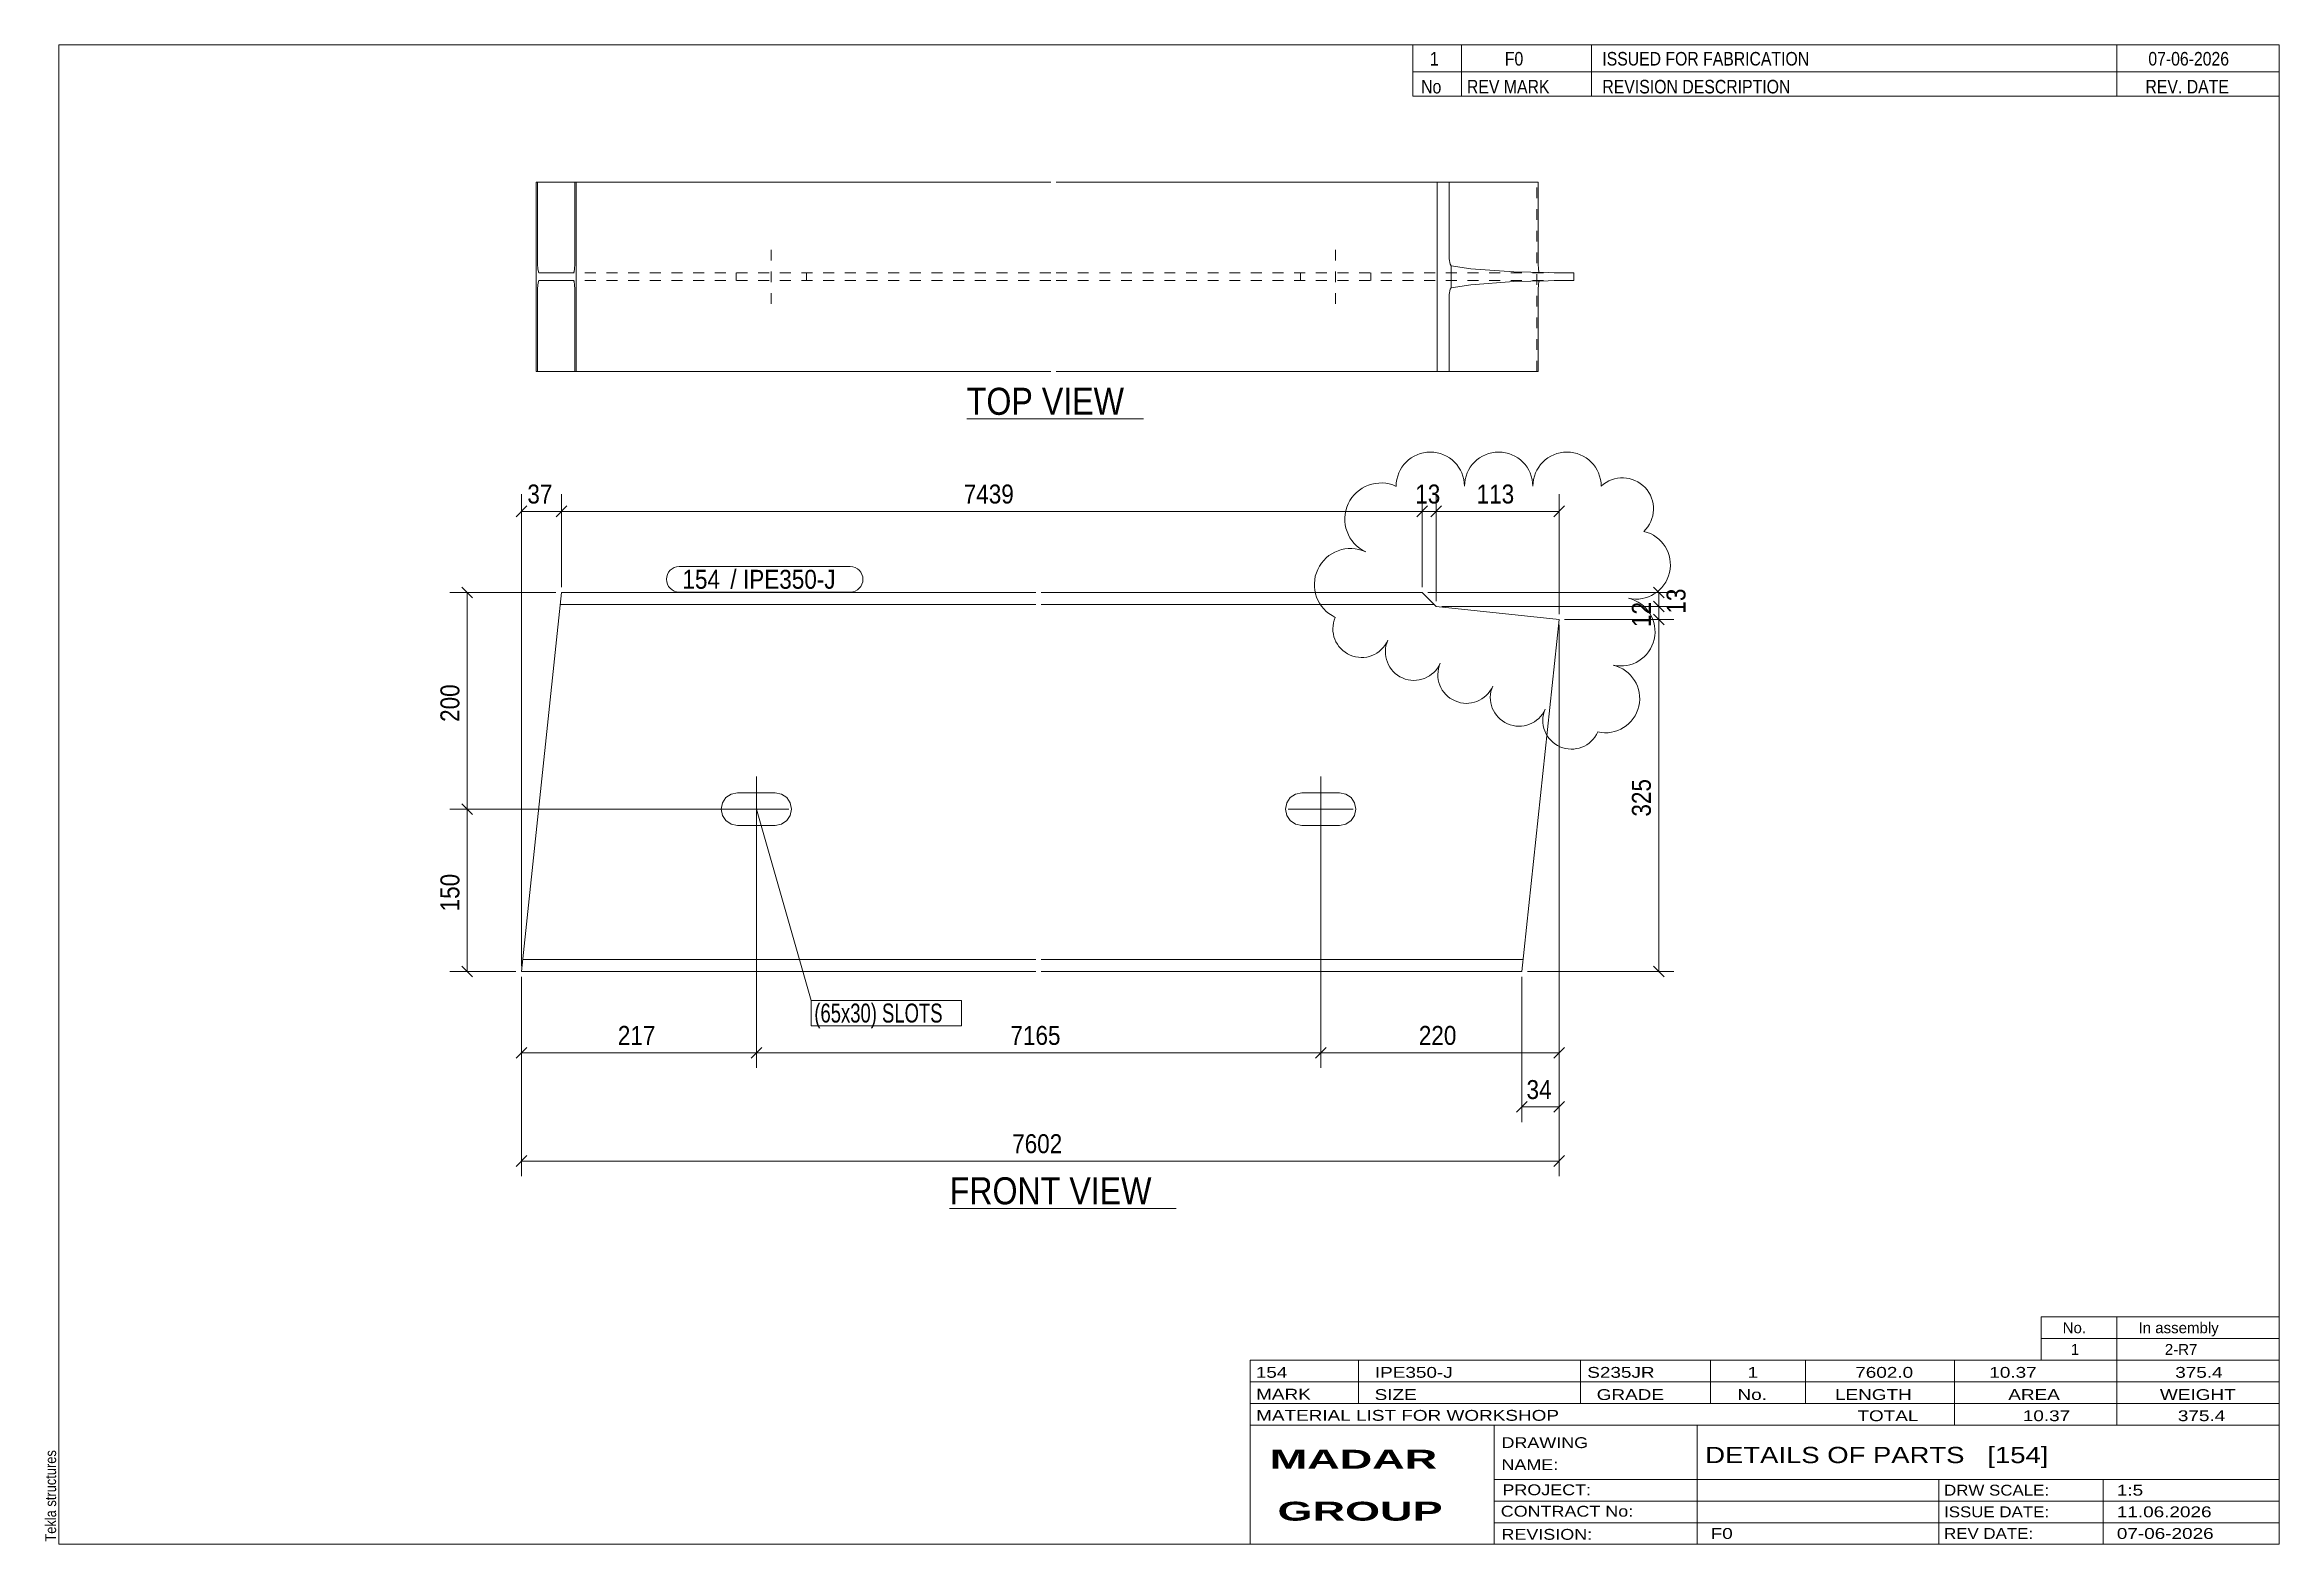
# Model space of a CAD drawing. Header units: millimetres. Extents: x 2 to 415, y 5 to 282.
import ezdxf

# ---------------------------------------------------------------- set-up
doc = ezdxf.new("R2010")
doc.units = ezdxf.units.MM
doc.linetypes.add('XKITLINE00', pattern=[0])
doc.linetypes.add('XKITLINE02', pattern=[4, 2, -2])
for name, color, linetype, lineweight in [('Bolt', 3, 'Continuous', 0), ('BoltMark', 7, 'Continuous', 0), ('Dimensions', 7, 'Continuous', 0), ('DrawingSheet', 5, 'Continuous', 0), ('GraphicObject', 6, 'Continuous', 0), ('OtherObjectType', 7, 'Continuous', 0), ('Part', 2, 'Continuous', 0), ('PartMark', 7, 'Continuous', 0)]:
    doc.layers.add(name, color=color, linetype=linetype, lineweight=lineweight)
doc.styles.add('ARIAL', font='ARIAL.TTF')
doc.styles.add('ARIAL_BOLD', font='ARIALBD.TTF')
doc.styles.add('ARIAL_NARROW', font='ARIALN.TTF')

# ---------------------------------------------------------------- blocks, each defined once
blk = doc.blocks.new('*A1')
at = {"layer": 'Bolt', "color": 3, "linetype": 'XKITLINE00', "lineweight": 0}
for p, q in [((133.8, 134.8), (133.8, 146.8)), ((238, 134.8), (238, 146.8)), ((127.3, 140.8), (127.53, 141.95)), ((127.53, 139.65), (127.3, 140.8)), ((127.3, 140.8), (127.3, 140.8)), ((127.53, 141.95), (128.18, 142.92)), ((127.8, 140.8), (139.8, 140.8)), ((128.18, 142.92), (129.15, 143.57)), ((129.15, 143.57), (130.3, 143.8)), ((130.3, 143.8), (137.3, 143.8)), ((137.3, 143.8), (138.45, 143.57)), ((138.45, 143.57), (139.42, 142.92)), ((139.42, 142.92), (140.07, 141.95)), ((140.07, 141.95), (140.3, 140.8)), ((140.3, 140.8), (140.07, 139.65)), ((140.3, 140.8), (140.3, 140.8)), ((231.5, 140.8), (231.73, 141.95)), ((231.73, 139.65), (231.5, 140.8)), ((231.5, 140.8), (231.5, 140.8)), ((231.73, 141.95), (232.38, 142.92)), ((232, 140.8), (244, 140.8)), ((232.38, 142.92), (233.35, 143.57)), ((233.35, 143.57), (234.5, 143.8)), ((234.5, 143.8), (241.5, 143.8)), ((241.5, 143.8), (242.65, 143.57)), ((242.65, 143.57), (243.62, 142.92)), ((243.62, 142.92), (244.27, 141.95)), ((244.27, 141.95), (244.5, 140.8)), ((244.5, 140.8), (244.27, 139.65)), ((244.5, 140.8), (244.5, 140.8)), ((128.18, 138.68), (127.53, 139.65)), ((129.15, 138.03), (128.18, 138.68)), ((130.3, 137.8), (129.15, 138.03)), ((137.3, 137.8), (130.3, 137.8)), ((138.45, 138.03), (137.3, 137.8)), ((139.42, 138.68), (138.45, 138.03)), ((140.07, 139.65), (139.42, 138.68)), ((232.38, 138.68), (231.73, 139.65)), ((233.35, 138.03), (232.38, 138.68)), ((234.5, 137.8), (233.35, 138.03)), ((241.5, 137.8), (234.5, 137.8)), ((242.65, 138.03), (241.5, 137.8)), ((243.62, 138.68), (242.65, 138.03)), ((244.27, 139.65), (243.62, 138.68))]:
    blk.add_line(p, q, dxfattribs=at)
blk = doc.blocks.new('*A2')
at = {"layer": 'Part', "color": 2, "linetype": 'XKITLINE00', "lineweight": 0}
for p, q in [((97.8, 180.8), (90.41, 110.8)), ((185.4, 178.6), (97.57, 178.6)), ((97.8, 180.8), (185.4, 180.8)), ((186.4, 180.8), (256.76, 180.8)), ((258.96, 178.6), (186.4, 178.6)), ((258.96, 178.6), (256.76, 180.8)), ((259.34, 178.22), (258.96, 178.6)), ((282.02, 175.83), (259.34, 178.22)), ((282.02, 175.83), (275.16, 110.8)), ((185.4, 113), (90.65, 113)), ((275.4, 113), (186.4, 113)), ((185.4, 110.8), (90.41, 110.8)), ((275.16, 110.8), (186.4, 110.8))]:
    blk.add_line(p, q, dxfattribs=at)
at = {"layer": 'Part', "color": 7, "linetype": 'XKITLINE02', "lineweight": 0}
for p, q in [((185.4, 180.8), (97.8, 180.8)), ((256.76, 180.79), (186.4, 180.79)), ((256.76, 180.8), (256.76, 180.79)), ((258.96, 178.6), (256.76, 180.79))]:
    blk.add_line(p, q, dxfattribs=at)
blk = doc.blocks.new('*A3')
at = {"layer": 'Bolt', "color": 3, "linetype": 'XKITLINE02', "lineweight": 0}
for p, q in [((136.54, 234.13), (136.54, 244.13)), ((240.74, 234.13), (240.74, 244.13)), ((130.04, 239.83), (130.04, 238.43)), ((143.04, 239.83), (143.04, 238.43)), ((234.24, 239.83), (234.24, 238.43)), ((247.24, 239.83), (247.24, 238.43))]:
    blk.add_line(p, q, dxfattribs=at)
blk = doc.blocks.new('*A4')
at = {"layer": 'Part', "color": 2, "linetype": 'XKITLINE00', "lineweight": 0}
for p, q in [((93.15, 256.63), (93.15, 221.63)), ((188.14, 256.63), (93.15, 256.63)), ((93.38, 242.43), (93.38, 256.63)), ((100.3, 242.43), (100.3, 256.63)), ((100.53, 221.63), (100.53, 256.63)), ((278.13, 256.63), (189.14, 256.63)), ((259.5, 221.63), (259.5, 256.63)), ((261.7, 242.43), (261.7, 256.63)), ((278.13, 242.43), (278.13, 256.63)), ((93.4, 241.43), (93.38, 242.43)), ((93.46, 240.59), (93.4, 241.43)), ((93.55, 240.02), (93.46, 240.59)), ((93.66, 239.83), (93.55, 240.02)), ((100.03, 239.83), (93.66, 239.83)), ((100.13, 240.02), (100.03, 239.83)), ((100.22, 240.59), (100.13, 240.02)), ((100.28, 241.43), (100.22, 240.59)), ((100.3, 242.43), (100.28, 241.43)), ((261.89, 241.43), (261.7, 242.43)), ((262.08, 241.16), (261.89, 241.43)), ((262.08, 237.09), (262.08, 241.16)), ((265.7, 240.59), (262.08, 241.16)), ((273.69, 240.02), (265.7, 240.59)), ((283.13, 239.83), (273.69, 240.02)), ((278.13, 242.43), (278.15, 241.43)), ((278.15, 241.43), (278.21, 240.59)), ((278.21, 240.59), (278.3, 240.02)), ((278.35, 239.93), (278.3, 240.02)), ((284.76, 239.83), (283.13, 239.83)), ((284.76, 238.43), (284.76, 239.83)), ((93.38, 235.83), (93.4, 236.82)), ((93.38, 221.63), (93.38, 235.83)), ((93.4, 236.82), (93.46, 237.66)), ((93.46, 237.66), (93.55, 238.23)), ((93.55, 238.23), (93.66, 238.43)), ((100.03, 238.43), (93.66, 238.43)), ((100.03, 238.43), (100.13, 238.23)), ((100.13, 238.23), (100.22, 237.66)), ((100.22, 237.66), (100.28, 236.82)), ((100.28, 236.82), (100.3, 235.83)), ((100.3, 221.63), (100.3, 235.83)), ((261.7, 235.83), (261.89, 236.82)), ((261.7, 221.63), (261.7, 235.83)), ((261.89, 236.82), (262.08, 237.09)), ((262.08, 237.09), (265.7, 237.66)), ((265.7, 237.66), (273.69, 238.23)), ((273.69, 238.23), (283.13, 238.43)), ((278.15, 236.82), (278.13, 235.83)), ((278.13, 235.83), (278.13, 221.63)), ((278.21, 237.66), (278.15, 236.82)), ((278.3, 238.23), (278.21, 237.66)), ((278.3, 238.23), (278.35, 238.33)), ((284.76, 238.43), (283.13, 238.43)), ((93.15, 221.63), (188.14, 221.63)), ((189.14, 221.63), (259.5, 221.63)), ((278.13, 221.63), (259.5, 221.63))]:
    blk.add_line(p, q, dxfattribs=at)
at = {"layer": 'Part', "color": 7, "linetype": 'XKITLINE02', "lineweight": 0}
for p, q in [((277.9, 221.63), (277.9, 256.63)), ((188.14, 239.83), (100.03, 239.83)), ((283.13, 239.83), (189.14, 239.83)), ((278.41, 239.83), (278.35, 239.93)), ((188.14, 238.43), (100.03, 238.43)), ((283.13, 238.43), (189.14, 238.43)), ((278.35, 238.33), (278.41, 238.43)), ((278.13, 221.63), (277.9, 221.63))]:
    blk.add_line(p, q, dxfattribs=at)
blk = doc.blocks.new('*A5')
at = {"layer": 'GraphicObject', "color": 3, "linetype": 'XKITLINE00', "lineweight": 0}
for centre, radius, start, end in [((258.24, 200.43), 6.31, 0, 180), ((270.86, 200.43), 6.31, 0, 180), ((283.48, 200.43), 6.31, 0, 180), ((249.12, 194.37), 6.67, 65.1143, 245.1143), ((293.72, 196.26), 5.73, 313.3174, 133.3174), ((296.24, 185.92), 6.33, 257.0697, 77.0697), ((243.5, 182.27), 6.67, 65.1143, 245.1143), ((293.4, 173.57), 6.33, 257.0697, 77.0697), ((245.54, 174.1), 5.29, 156.4043, 336.4043), ((255.23, 169.87), 5.29, 156.4043, 336.4043), ((264.92, 165.63), 5.29, 156.4043, 336.4043), ((290.57, 161.22), 6.33, 257.0697, 77.0697), ((274.61, 161.4), 5.29, 156.4043, 336.4043), ((284.3, 157.17), 5.29, 156.4043, 336.4043)]:
    blk.add_arc(centre, radius, start, end, dxfattribs=at)
blk = doc.blocks.new('*A6')
at = {"layer": 'DrawingSheet', "color": 5, "linetype": 'XKITLINE00', "lineweight": 0}
for p, q in [((415, 282), (5, 282)), ((5, 282), (5, 5)), ((415, 5), (415, 282)), ((5, 5), (415, 5))]:
    blk.add_line(p, q, dxfattribs=at)
at = {"layer": 'DrawingSheet', "color": 5, "style": 'ARIAL', "width": 0.85}
blk.add_text('Tekla structures', height=2, rotation=90, dxfattribs=at).set_placement((4.5, 5.5))
blk = doc.blocks.new('*A7')
at = {"layer": 'OtherObjectType', "color": 7, "linetype": 'XKITLINE00', "lineweight": 0}
for p, q in [((371, 47), (415, 47)), ((371, 43), (371, 47)), ((385, 43), (385, 47)), ((415, 43), (415, 47)), ((371, 43), (415, 43)), ((371, 39), (371, 43)), ((385, 39), (385, 43)), ((415, 39), (415, 43)), ((371, 39), (415, 39))]:
    blk.add_line(p, q, dxfattribs=at)
at = {"layer": 'OtherObjectType', "color": 7, "style": 'ARIAL_NARROW', "width": 1.211571}
for s, p in [('No.', (375, 44)), ('In assembly', (389, 44)), ('1', (376.5, 40)), ('2-R7', (393.86, 40))]:
    blk.add_text(s, height=2, dxfattribs=at).set_placement(p)
blk = doc.blocks.new('*A8')
at = {"layer": 'OtherObjectType', "color": 7, "linetype": 'XKITLINE00', "lineweight": 0}
for p, q in [((255, 282), (415, 282)), ((415, 282), (255, 282)), ((255, 282), (255, 277)), ((264, 282), (264, 277)), ((288, 282), (288, 277)), ((385, 282), (385, 277)), ((415, 282), (415, 277)), ((255, 277), (415, 277)), ((255, 277), (255, 272.5)), ((255, 277), (415, 277)), ((264, 277), (264, 272.5)), ((288, 277), (288, 272.5)), ((385, 277), (385, 272.5)), ((415, 277), (415, 272.5)), ((415, 272.5), (255, 272.5))]:
    blk.add_line(p, q, dxfattribs=at)
at = {"layer": 'OtherObjectType', "color": 7, "style": 'ARIAL_NARROW'}
for s, width, p in [('1', 1.017001, (258.16, 278.15)), ('F0', 1.017001, (272, 278.15)), ('ISSUED FOR FABRICATION', 1.017001, (290, 278.15)), ('07-06-2026', 1.017001, (390.82, 278.15)), ('No', 1.02, (256.54, 273)), ('REV MARK', 1.02, (265, 273)), ('REVISION DESCRIPTION', 1.02, (290, 273)), ('REV. DATE', 1.02, (390.28, 273))]:
    blk.add_text(s, height=2.5, dxfattribs=dict(at, width=width)).set_placement(p)
blk = doc.blocks.new('*A9')
at = {"layer": 'OtherObjectType', "color": 7, "linetype": 'XKITLINE00', "lineweight": 0}
for p, q in [((225, 39), (415, 39)), ((225, 39), (225, 35)), ((225, 39), (415, 39)), ((245, 35), (245, 39)), ((286, 35), (286, 39)), ((310, 35), (310, 39)), ((327.5, 35), (327.5, 39)), ((355, 35), (355, 39)), ((385, 35), (385, 39)), ((415, 35), (415, 39)), ((225, 35), (415, 35)), ((225, 35), (225, 5)), ((225, 35), (415, 35)), ((245, 31), (245, 35)), ((286, 31), (286, 35)), ((310, 31), (310, 35)), ((327.5, 31), (327.5, 35)), ((355, 31), (355, 35)), ((385, 31), (385, 35)), ((415, 31), (415, 35)), ((225, 31), (415, 31)), ((355, 27), (355, 31)), ((385, 27), (385, 31)), ((415, 27), (415, 31)), ((225, 27), (415, 27)), ((270, 21), (270, 27)), ((307.5, 17), (307.5, 27)), ((415, 21), (415, 27)), ((270, 21), (270, 5)), ((415, 17), (415, 21)), ((270, 17), (415, 17)), ((307.5, 5), (307.5, 17)), ((352.16, 13), (352.16, 17)), ((382.5, 5), (382.5, 17)), ((415, 13), (415, 17)), ((270, 13), (415, 13)), ((352.16, 5), (352.16, 13)), ((415, 9), (415, 13)), ((270, 9), (415, 9)), ((415, 5), (415, 9)), ((225, 5), (415, 5)), ((262.5, 5), (415, 5))]:
    blk.add_line(p, q, dxfattribs=at)
at = {"layer": 'OtherObjectType', "color": 7, "style": 'ARIAL_NARROW'}
for s, height, width, p in [('154', 2, 1.525501, (226.01, 35.76)), ('IPE350-J', 2, 1.525501, (248, 35.76)), ('S235JR', 2, 1.525501, (287.22, 35.76)), ('1', 2, 1.525501, (316.82, 35.76)), ('7602.0', 2, 1.525501, (336.7, 35.76)), ('10.37', 2, 1.525501, (361.45, 35.76)), ('375.4', 2, 1.525501, (395.78, 35.76)), ('MARK', 2, 1.525501, (226.08, 31.73)), ('SIZE', 2, 1.525501, (247.96, 31.66)), ('GRADE', 2, 1.525501, (288.96, 31.66)), ('No.', 2, 1.525501, (314.96, 31.66)), ('LENGTH', 2, 1.525501, (332.96, 31.66)), ('AREA', 2, 1.525501, (364.96, 31.66)), ('WEIGHT', 2, 1.525501, (392.96, 31.66)), ('MATERIAL LIST FOR WORKSHOP', 2, 1.525501, (226.08, 27.82)), ('TOTAL', 2, 1.525501, (337.1, 27.75)), ('10.37', 2, 1.525501, (367.64, 27.75)), ('375.4', 2, 1.525501, (396.27, 27.75)), ('DRAWING', 2, 1.445, (271.38, 22.78)), ('NAME:', 2, 1.445, (271.38, 18.72)), ('DETAILS OF PARTS   [154]', 3, 1.474651, (309, 20)), ('PROJECT:', 2, 1.445, (271.55, 14.07)), ('DRW SCALE:', 2, 1.36, (353.1, 14)), ('1:5', 2, 1.525501, (385, 14)), ('CONTRACT No:', 2, 1.445, (271.25, 10.11)), ('ISSUE DATE:', 2, 1.36, (353.1, 10)), ('11.06.2026', 2, 1.525501, (385, 10)), ('REVISION:', 2, 1.445, (271.38, 5.84)), ('F0', 2, 1.525501, (310, 6)), ('REV DATE:', 2, 1.36, (353.1, 6)), ('07-06-2026', 2, 1.525501, (385, 6))]:
    blk.add_text(s, height=height, dxfattribs=dict(at, width=width)).set_placement(p)
at = {"layer": 'OtherObjectType', "color": 1, "style": 'ARIAL_BOLD', "width": 1.7}
for s, p in [('MADAR ', (228.58, 18.97)), ('GROUP', (230.03, 9.37))]:
    blk.add_text(s, height=3.5, dxfattribs=at).set_placement(p)
blk = doc.blocks.new('*A10')
at = {"layer": 'Dimensions', "color": 7, "linetype": 'XKITLINE00', "lineweight": 0}
for p, q in [((132.8, 140.8), (77.21, 140.8)), ((79.42, 141.79), (81.4, 139.81)), ((80.41, 110.8), (80.41, 140.8)), ((79.42, 111.79), (81.4, 109.81)), ((89.41, 110.8), (77.21, 110.8))]:
    blk.add_line(p, q, dxfattribs=at)
at = {"layer": 'Dimensions', "color": 3}
for p in [(80.41, 140.8), (80.41, 110.8)]:
    blk.add_point(p, dxfattribs=at)
at = {"layer": 'Dimensions', "color": 3, "style": 'ARIAL', "width": 0.85}
blk.add_text('150', height=3.5, rotation=90.0002, dxfattribs=at).set_placement((78.96, 121.91))
blk = doc.blocks.new('*A11')
at = {"layer": 'Dimensions', "color": 7, "linetype": 'XKITLINE00', "lineweight": 0}
for p, q in [((79.42, 181.79), (81.4, 179.81)), ((96.8, 180.8), (77.21, 180.8)), ((80.41, 140.8), (80.41, 180.8)), ((132.8, 140.8), (77.21, 140.8)), ((79.42, 141.79), (81.4, 139.81))]:
    blk.add_line(p, q, dxfattribs=at)
at = {"layer": 'Dimensions', "color": 3}
for p in [(80.41, 180.8), (80.41, 140.8)]:
    blk.add_point(p, dxfattribs=at)
at = {"layer": 'Dimensions', "color": 3, "style": 'ARIAL', "width": 0.85}
blk.add_text('200', height=3.5, rotation=90.0002, dxfattribs=at).set_placement((78.96, 156.91))
blk = doc.blocks.new('*A12')
at = {"layer": 'Dimensions', "color": 7, "linetype": 'XKITLINE00', "lineweight": 0}
for p, q in [((283.02, 175.83), (303.21, 175.83)), ((299.42, 176.82), (301.4, 174.84)), ((300.41, 110.8), (300.41, 175.83)), ((299.42, 111.79), (301.4, 109.81)), ((276.16, 110.8), (303.21, 110.8))]:
    blk.add_line(p, q, dxfattribs=at)
at = {"layer": 'Dimensions', "color": 3}
for p in [(300.41, 175.83), (300.41, 110.8)]:
    blk.add_point(p, dxfattribs=at)
at = {"layer": 'Dimensions', "color": 3, "style": 'ARIAL', "width": 0.85}
blk.add_text('325', height=3.5, rotation=90.0002, dxfattribs=at).set_placement((298.96, 139.42))
blk = doc.blocks.new('*A13')
at = {"layer": 'Dimensions', "color": 7, "linetype": 'XKITLINE00', "lineweight": 0}
for p, q in [((260.34, 178.22), (303.21, 178.22)), ((299.42, 179.21), (301.4, 177.23)), ((300.41, 175.83), (300.41, 178.22)), ((283.02, 175.83), (303.21, 175.83)), ((299.42, 176.82), (301.4, 174.84))]:
    blk.add_line(p, q, dxfattribs=at)
at = {"layer": 'Dimensions', "color": 3}
for p in [(300.41, 178.22), (300.41, 175.83)]:
    blk.add_point(p, dxfattribs=at)
at = {"layer": 'Dimensions', "color": 3, "style": 'ARIAL', "width": 0.85}
blk.add_text('12', height=3.5, rotation=90.0002, dxfattribs=at).set_placement((298.96, 174.43))
blk = doc.blocks.new('*A14')
at = {"layer": 'Dimensions', "color": 7, "linetype": 'XKITLINE00', "lineweight": 0}
for p, q in [((299.42, 181.78), (301.4, 179.8)), ((257.76, 180.79), (303.61, 180.79)), ((260.34, 178.22), (303.61, 178.22)), ((299.42, 179.21), (301.4, 177.23)), ((300.41, 178.22), (300.41, 180.79))]:
    blk.add_line(p, q, dxfattribs=at)
at = {"layer": 'Dimensions', "color": 3}
for p in [(300.41, 180.79), (300.41, 178.22)]:
    blk.add_point(p, dxfattribs=at)
at = {"layer": 'Dimensions', "color": 3, "style": 'ARIAL', "width": 0.85}
blk.add_text('13', height=3.5, rotation=90.0002, dxfattribs=at).set_placement((305.36, 176.91))
blk = doc.blocks.new('*A15')
at = {"layer": 'Dimensions', "color": 7, "linetype": 'XKITLINE00', "lineweight": 0}
for p, q in [((282.02, 174.83), (282.02, 73)), ((90.41, 109.8), (90.41, 73)), ((91.4, 76.79), (89.42, 74.81)), ((90.41, 75.8), (282.02, 75.8)), ((283.01, 76.79), (281.03, 74.81))]:
    blk.add_line(p, q, dxfattribs=at)
at = {"layer": 'Dimensions', "color": 3}
for p in [(90.41, 75.8), (282.02, 75.8)]:
    blk.add_point(p, dxfattribs=at)
at = {"layer": 'Dimensions', "color": 3, "style": 'ARIAL', "width": 0.85}
blk.add_text('7602', height=3.5, dxfattribs=at).set_placement((181.03, 77.25))
blk = doc.blocks.new('*A16')
at = {"layer": 'Dimensions', "color": 7, "linetype": 'XKITLINE00', "lineweight": 0}
for p, q in [((282.02, 174.83), (282.02, 83)), ((275.16, 109.8), (275.16, 83)), ((276.15, 86.79), (274.17, 84.81)), ((283.01, 86.79), (281.03, 84.81)), ((275.16, 85.8), (282.02, 85.8))]:
    blk.add_line(p, q, dxfattribs=at)
at = {"layer": 'Dimensions', "color": 3}
for p in [(275.16, 85.8), (282.02, 85.8)]:
    blk.add_point(p, dxfattribs=at)
at = {"layer": 'Dimensions', "color": 3, "style": 'ARIAL', "width": 0.85}
blk.add_text('34', height=3.5, dxfattribs=at).set_placement((276, 87.25))
blk = doc.blocks.new('*A17')
at = {"layer": 'Dimensions', "color": 7, "linetype": 'XKITLINE00', "lineweight": 0}
for p, q in [((133.8, 139.8), (133.8, 93)), ((90.41, 109.8), (90.41, 93)), ((91.4, 96.79), (89.42, 94.81)), ((90.41, 95.8), (133.8, 95.8)), ((134.79, 96.79), (132.81, 94.81))]:
    blk.add_line(p, q, dxfattribs=at)
at = {"layer": 'Dimensions', "color": 3}
for p in [(90.41, 95.8), (133.8, 95.8)]:
    blk.add_point(p, dxfattribs=at)
at = {"layer": 'Dimensions', "color": 3, "style": 'ARIAL', "width": 0.85}
blk.add_text('217', height=3.5, dxfattribs=at).set_placement((108.22, 97.25))
blk = doc.blocks.new('*A18')
at = {"layer": 'Dimensions', "color": 7, "linetype": 'XKITLINE00', "lineweight": 0}
for p, q in [((133.8, 139.8), (133.8, 93)), ((238, 139.8), (238, 93)), ((134.79, 96.79), (132.81, 94.81)), ((133.8, 95.8), (238, 95.8)), ((238.99, 96.79), (237.01, 94.81))]:
    blk.add_line(p, q, dxfattribs=at)
at = {"layer": 'Dimensions', "color": 3}
for p in [(133.8, 95.8), (238, 95.8)]:
    blk.add_point(p, dxfattribs=at)
at = {"layer": 'Dimensions', "color": 3, "style": 'ARIAL', "width": 0.85}
blk.add_text('7165', height=3.5, dxfattribs=at).set_placement((180.71, 97.25))
blk = doc.blocks.new('*A19')
at = {"layer": 'Dimensions', "color": 7, "linetype": 'XKITLINE00', "lineweight": 0}
for p, q in [((282.02, 174.83), (282.02, 93)), ((238, 139.8), (238, 93)), ((238.99, 96.79), (237.01, 94.81)), ((238, 95.8), (282.02, 95.8)), ((283.01, 96.79), (281.03, 94.81))]:
    blk.add_line(p, q, dxfattribs=at)
at = {"layer": 'Dimensions', "color": 3}
for p in [(238, 95.8), (282.02, 95.8)]:
    blk.add_point(p, dxfattribs=at)
at = {"layer": 'Dimensions', "color": 3, "style": 'ARIAL', "width": 0.85}
blk.add_text('220', height=3.5, dxfattribs=at).set_placement((256.12, 97.25))
blk = doc.blocks.new('*A20')
at = {"layer": 'Dimensions', "color": 7, "linetype": 'XKITLINE00', "lineweight": 0}
for p, q in [((90.41, 111.8), (90.41, 199)), ((97.8, 181.8), (97.8, 199)), ((91.4, 196.79), (89.42, 194.81)), ((90.41, 195.8), (97.8, 195.8)), ((98.79, 196.79), (96.81, 194.81))]:
    blk.add_line(p, q, dxfattribs=at)
at = {"layer": 'Dimensions', "color": 3}
for p in [(90.41, 195.8), (97.8, 195.8)]:
    blk.add_point(p, dxfattribs=at)
at = {"layer": 'Dimensions', "color": 3, "style": 'ARIAL', "width": 0.85}
blk.add_text('37', height=3.5, dxfattribs=at).set_placement((91.51, 197.25))
blk = doc.blocks.new('*A21')
at = {"layer": 'Dimensions', "color": 7, "linetype": 'XKITLINE00', "lineweight": 0}
for p, q in [((97.8, 181.8), (97.8, 199)), ((256.76, 181.8), (256.76, 199)), ((98.79, 196.79), (96.81, 194.81)), ((97.8, 195.8), (256.76, 195.8)), ((257.75, 196.79), (255.77, 194.81))]:
    blk.add_line(p, q, dxfattribs=at)
at = {"layer": 'Dimensions', "color": 3}
for p in [(97.8, 195.8), (256.76, 195.8)]:
    blk.add_point(p, dxfattribs=at)
at = {"layer": 'Dimensions', "color": 3, "style": 'ARIAL', "width": 0.85}
blk.add_text('7439', height=3.5, dxfattribs=at).set_placement((172.09, 197.25))
blk = doc.blocks.new('*A22')
at = {"layer": 'Dimensions', "color": 7, "linetype": 'XKITLINE00', "lineweight": 0}
for p, q in [((256.76, 181.8), (256.76, 199)), ((259.34, 179.22), (259.34, 199)), ((257.75, 196.79), (255.77, 194.81)), ((256.76, 195.8), (259.34, 195.8)), ((260.33, 196.79), (258.35, 194.81))]:
    blk.add_line(p, q, dxfattribs=at)
at = {"layer": 'Dimensions', "color": 3}
for p in [(256.76, 195.8), (259.34, 195.8)]:
    blk.add_point(p, dxfattribs=at)
at = {"layer": 'Dimensions', "color": 3, "style": 'ARIAL', "width": 0.85}
blk.add_text('13', height=3.5, dxfattribs=at).set_placement((255.46, 197.25))
blk = doc.blocks.new('*A23')
at = {"layer": 'Dimensions', "color": 7, "linetype": 'XKITLINE00', "lineweight": 0}
for p, q in [((259.34, 179.22), (259.34, 199)), ((282.02, 176.83), (282.02, 199)), ((260.33, 196.79), (258.35, 194.81)), ((259.34, 195.8), (282.02, 195.8)), ((283.01, 196.79), (281.03, 194.81))]:
    blk.add_line(p, q, dxfattribs=at)
at = {"layer": 'Dimensions', "color": 3}
for p in [(259.34, 195.8), (282.02, 195.8)]:
    blk.add_point(p, dxfattribs=at)
at = {"layer": 'Dimensions', "color": 3, "style": 'ARIAL', "width": 0.85}
blk.add_text('113', height=3.5, dxfattribs=at).set_placement((266.79, 197.25))
blk = doc.blocks.new('*A24')
at = {"layer": 'BoltMark', "color": 7, "linetype": 'XKITLINE00', "lineweight": 0}
for p, q in [((133.8, 140.8), (143.9, 105.48)), ((143.9, 105.48), (171.68, 105.48)), ((143.9, 100.78), (143.9, 105.48)), ((171.68, 100.78), (171.68, 105.48)), ((143.9, 100.78), (171.68, 100.78))]:
    blk.add_line(p, q, dxfattribs=at)
at = {"layer": 'BoltMark', "color": 3, "style": 'ARIAL_NARROW', "width": 0.85}
blk.add_text('(65x30) SLOTS', height=3.5, dxfattribs=at).set_placement((144.5, 101.38))
blk = doc.blocks.new('*A25')
at = {"layer": 'PartMark', "color": 7, "linetype": 'XKITLINE00', "lineweight": 0}
for p, q in [((119.55, 185.6), (151.13, 185.6)), ((119.55, 180.9), (151.13, 180.9))]:
    blk.add_line(p, q, dxfattribs=at)
for centre, start, end in [((119.55, 183.25), 90, 270), ((151.13, 183.25), 270, 90)]:
    blk.add_arc(centre, 2.35, start, end, dxfattribs=at)
at = {"layer": 'PartMark', "color": 1, "style": 'ARIAL', "width": 0.85}
blk.add_text('154', height=3.5, dxfattribs=at).set_placement((120.15, 181.5))
at = {"layer": 'PartMark', "color": 3, "style": 'ARIAL', "width": 0.85}
for s, p in [('/', (128.99, 181.5)), ('IPE350-J', (131.33, 181.5))]:
    blk.add_text(s, height=3.5, dxfattribs=at).set_placement(p)
blk = doc.blocks.new('*A26')
at = {"layer": 'OtherObjectType', "color": 7, "linetype": 'XKITLINE00', "lineweight": 0}
blk.add_line((169.49, 67.05), (211.34, 67.05), dxfattribs=at)
at = {"layer": 'OtherObjectType', "color": 3, "style": 'ARIAL', "width": 0.85}
blk.add_text('FRONT VIEW', height=5, dxfattribs=at).set_placement((169.49, 67.8))
blk = doc.blocks.new('*A27')
at = {"layer": 'OtherObjectType', "color": 7, "linetype": 'XKITLINE00', "lineweight": 0}
blk.add_line((172.65, 212.88), (205.26, 212.88), dxfattribs=at)
at = {"layer": 'OtherObjectType', "color": 3, "style": 'ARIAL', "width": 0.85}
blk.add_text('TOP VIEW', height=5, dxfattribs=at).set_placement((172.65, 213.63))

msp = doc.modelspace()

# ---------------------------------------------------------------- block references
at = {"lineweight": 0}
for name in ['*A6', '*A8', '*A4', '*A3', '*A27', '*A5', '*A20', '*A21', '*A22', '*A23', '*A11', '*A25', '*A14', '*A2', '*A13', '*A15', '*A19', '*A16', '*A12', '*A1', '*A10', '*A24', '*A17', '*A18', '*A26', '*A7', '*A9']:
    msp.add_blockref(name, (0, 0), dxfattribs=at)

doc.saveas('drawing.dxf')
